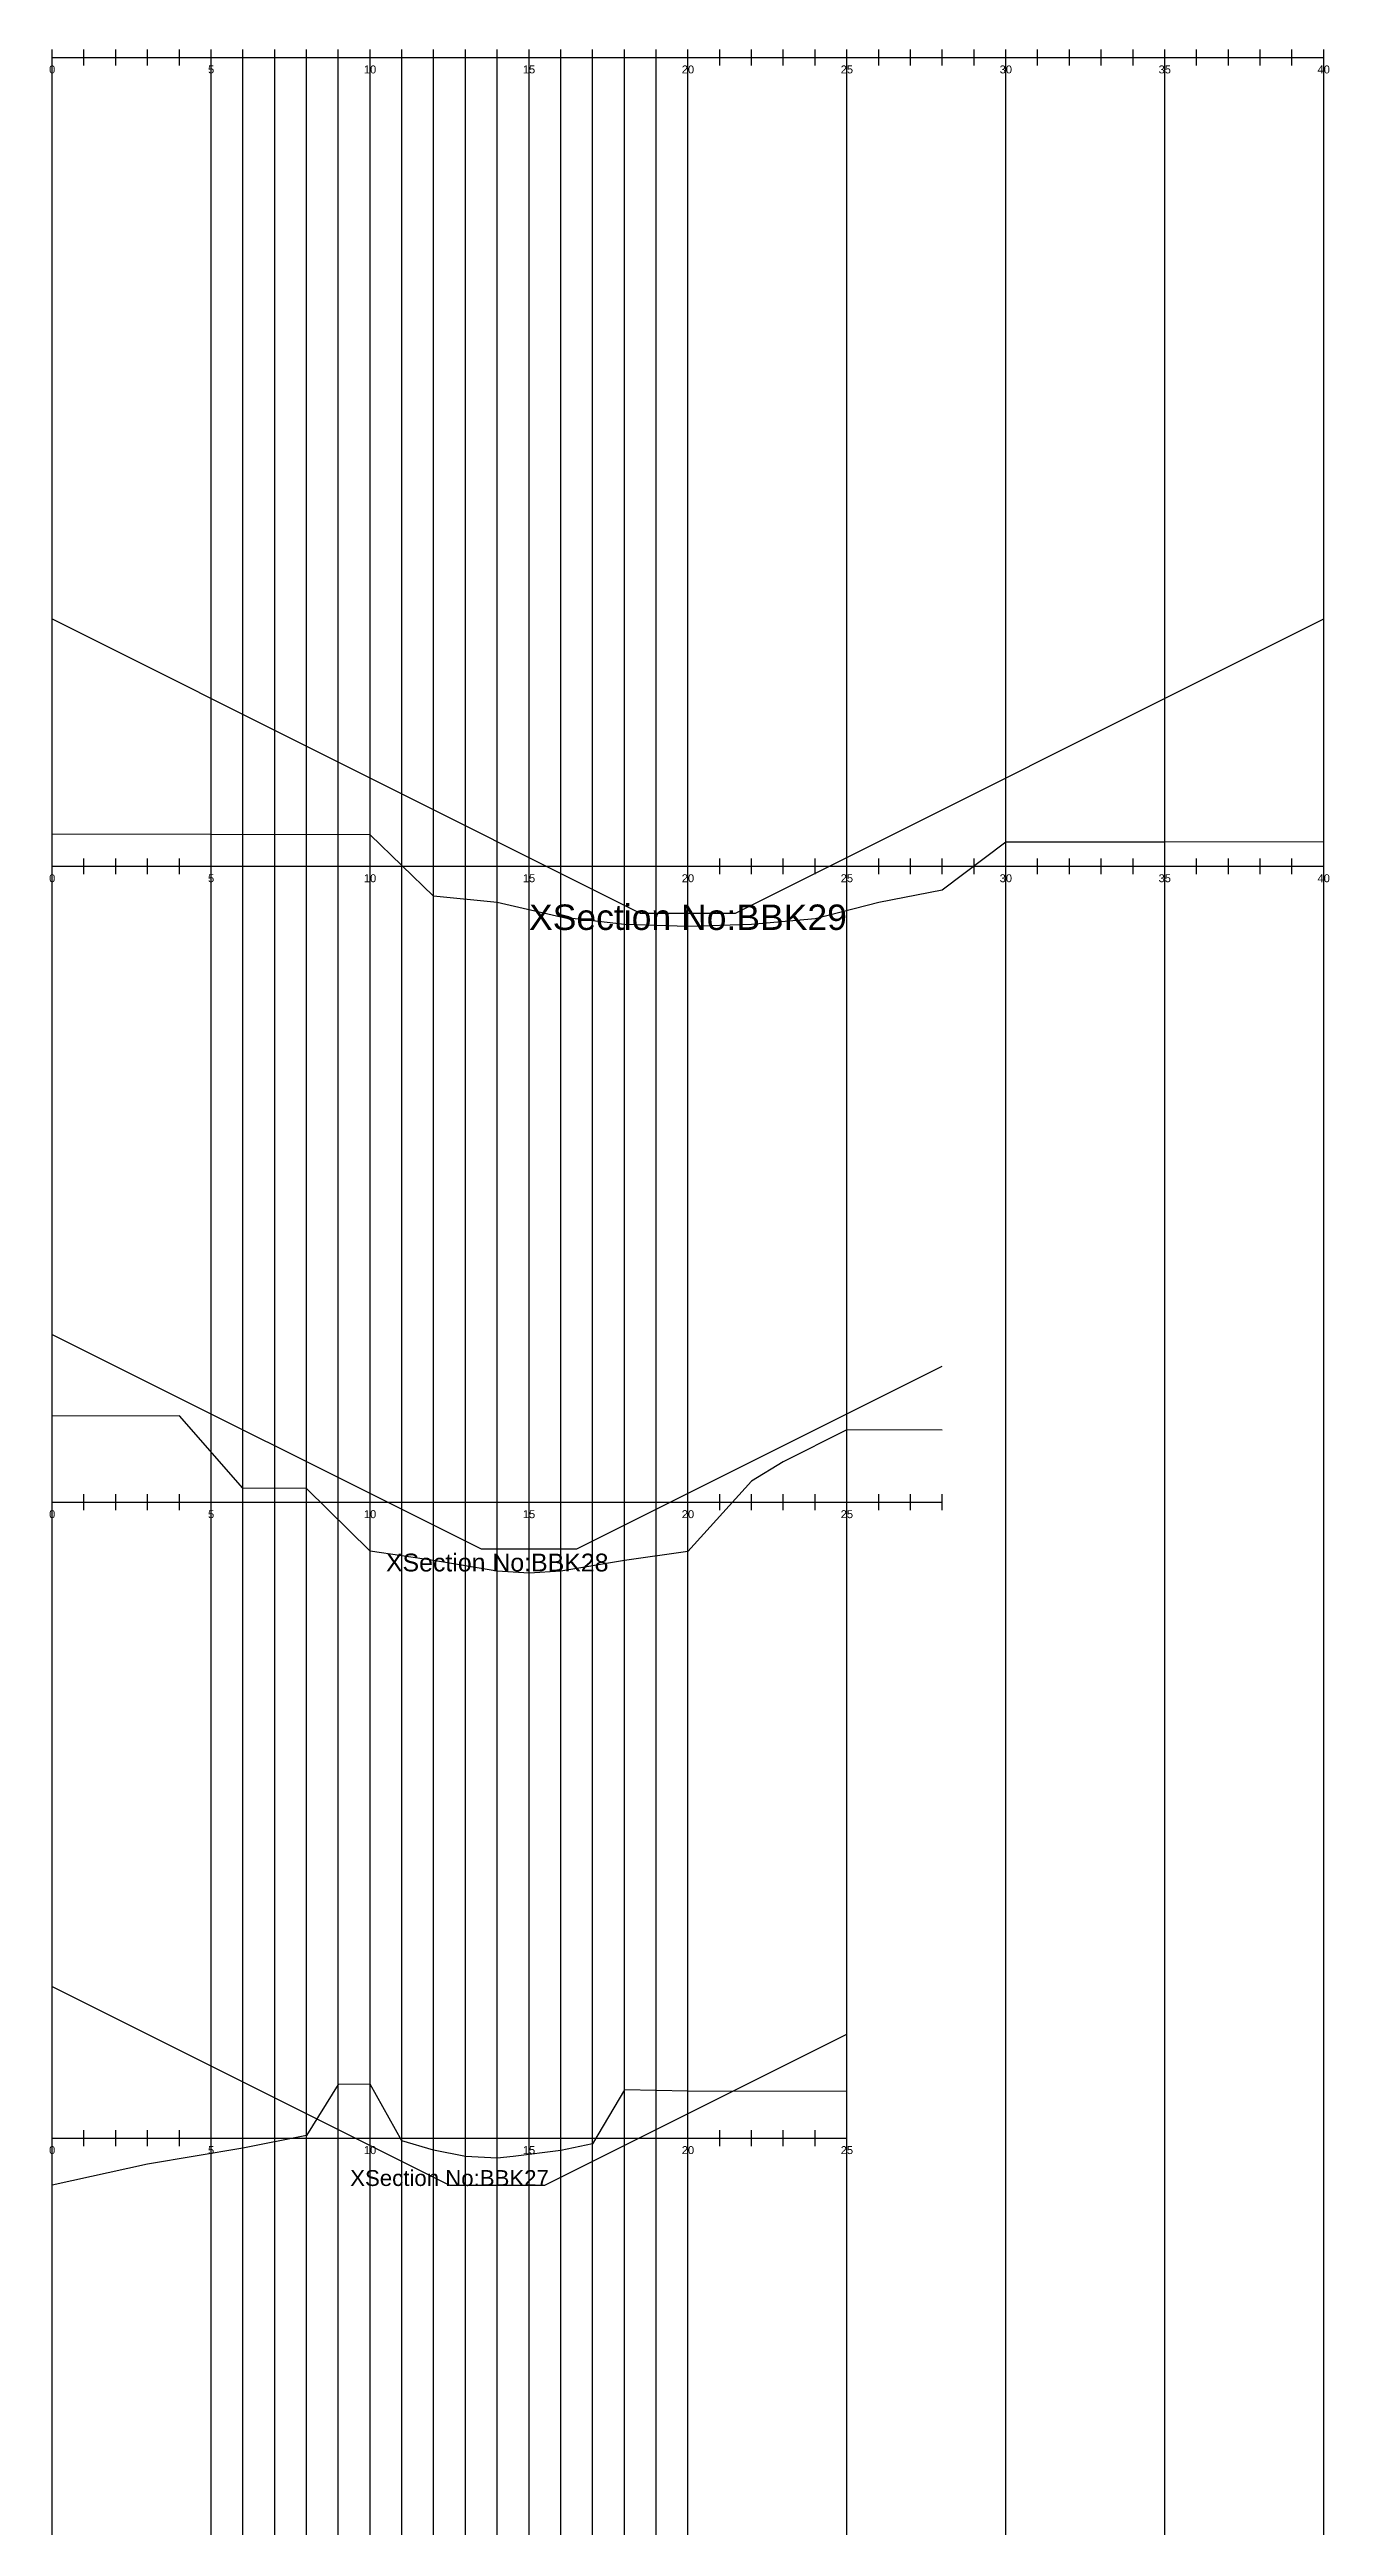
# Model space of a CAD drawing. Header units: inches. Extents: x 1000 to 1040, y -2 to 626.
# Drawn here: x 999.9 to 1040.2, y 547.8 to 625.7 of the extents above; entities that cross this region are included whole.
import ezdxf

# ---------------------------------------------------------------- set-up
doc = ezdxf.new("R2010")
doc.units = ezdxf.units.IN
doc.header["$MEASUREMENT"] = 0
doc.styles.get("Standard").update_dxf_attribs({"font": 'arial.ttf'})

msp = doc.modelspace()

# ---------------------------------------------------------------- linework, layer by layer
for p, q in [((1000, -1.772), (1000, 625.437)), ((1005, -1.772), (1005, 625.437)), ((1006, -1.772), (1006, 625.437)), ((1007, -1.772), (1007, 625.437)), ((1008, -1.772), (1008, 625.437)), ((1009, -1.772), (1009, 625.437)), ((1010, -1.772), (1010, 625.437)), ((1011, -1.772), (1011, 625.437)), ((1012, -1.772), (1012, 625.437)), ((1013, -1.772), (1013, 625.437)), ((1014, -1.772), (1014, 625.437)), ((1015, -1.772), (1015, 625.437)), ((1016, -1.772), (1016, 625.437)), ((1017, -1.772), (1017, 625.437)), ((1018, -1.772), (1018, 625.437)), ((1019, -1.772), (1019, 625.437)), ((1020, -1.772), (1020, 625.437)), ((1025, -1.772), (1025, 625.437)), ((1030, -1.772), (1030, 625.437)), ((1035, -1.772), (1035, 625.437)), ((1040, -1.772), (1040, 625.437))]:
    msp.add_line(p, q)
for points in [[(1000, 625.187), (1000, 625.687)], [(1001, 625.187), (1001, 625.687)], [(1002, 625.187), (1002, 625.687)], [(1003, 625.187), (1003, 625.687)], [(1004, 625.187), (1004, 625.687)], [(1005, 625.187), (1005, 625.687)], [(1006, 625.187), (1006, 625.687)], [(1007, 625.187), (1007, 625.687)], [(1008, 625.187), (1008, 625.687)], [(1009, 625.187), (1009, 625.687)], [(1010, 625.187), (1010, 625.687)], [(1011, 625.187), (1011, 625.687)], [(1012, 625.187), (1012, 625.687)], [(1013, 625.187), (1013, 625.687)], [(1014, 625.187), (1014, 625.687)], [(1015, 625.187), (1015, 625.687)], [(1016, 625.187), (1016, 625.687)], [(1017, 625.187), (1017, 625.687)], [(1018, 625.187), (1018, 625.687)], [(1019, 625.187), (1019, 625.687)], [(1020, 625.187), (1020, 625.687)], [(1021, 625.187), (1021, 625.687)], [(1022, 625.187), (1022, 625.687)], [(1023, 625.187), (1023, 625.687)], [(1024, 625.187), (1024, 625.687)], [(1025, 625.187), (1025, 625.687)], [(1026, 625.187), (1026, 625.687)], [(1027, 625.187), (1027, 625.687)], [(1028, 625.187), (1028, 625.687)], [(1029, 625.187), (1029, 625.687)], [(1030, 625.187), (1030, 625.687)], [(1031, 625.187), (1031, 625.687)], [(1032, 625.187), (1032, 625.687)], [(1033, 625.187), (1033, 625.687)], [(1034, 625.187), (1034, 625.687)], [(1035, 625.187), (1035, 625.687)], [(1036, 625.187), (1036, 625.687)], [(1037, 625.187), (1037, 625.687)], [(1038, 625.187), (1038, 625.687)], [(1039, 625.187), (1039, 625.687)], [(1040, 625.187), (1040, 625.687)], [(1000, 625.437), (1040, 625.437)], [(1000, 607.78), (1018.5, 598.53), (1020, 598.53), (1021.5, 598.53), (1040, 607.78)], [(1040, 600.769), (1035, 600.764), (1030, 600.759), (1028, 599.249), (1026, 598.859), (1024, 598.349), (1022, 598.169), (1020, 598.109), (1018, 598.168), (1016, 598.398), (1014, 598.859), (1012, 599.059), (1010, 600.993), (1005, 601.004), (1000, 601.009)], [(1000, 599.75), (1000, 600.25)], [(1000, 599.75), (1000, 600.25)], [(1000, 600), (1040, 600)], [(1000, 600), (1040, 600)], [(1001, 599.75), (1001, 600.25)], [(1001, 599.75), (1001, 600.25)], [(1002, 599.75), (1002, 600.25)], [(1002, 599.75), (1002, 600.25)], [(1003, 599.75), (1003, 600.25)], [(1003, 599.75), (1003, 600.25)], [(1004, 599.75), (1004, 600.25)], [(1004, 599.75), (1004, 600.25)], [(1005, 599.75), (1005, 600.25)], [(1005, 599.75), (1005, 600.25)], [(1006, 599.75), (1006, 600.25)], [(1006, 599.75), (1006, 600.25)], [(1007, 599.75), (1007, 600.25)], [(1007, 599.75), (1007, 600.25)], [(1008, 599.75), (1008, 600.25)], [(1008, 599.75), (1008, 600.25)], [(1009, 599.75), (1009, 600.25)], [(1009, 599.75), (1009, 600.25)], [(1010, 599.75), (1010, 600.25)], [(1010, 599.75), (1010, 600.25)], [(1011, 599.75), (1011, 600.25)], [(1011, 599.75), (1011, 600.25)], [(1012, 599.75), (1012, 600.25)], [(1012, 599.75), (1012, 600.25)], [(1013, 599.75), (1013, 600.25)], [(1013, 599.75), (1013, 600.25)], [(1014, 599.75), (1014, 600.25)], [(1014, 599.75), (1014, 600.25)], [(1015, 599.75), (1015, 600.25)], [(1015, 599.75), (1015, 600.25)], [(1016, 599.75), (1016, 600.25)], [(1016, 599.75), (1016, 600.25)], [(1017, 599.75), (1017, 600.25)], [(1017, 599.75), (1017, 600.25)], [(1018, 599.75), (1018, 600.25)], [(1018, 599.75), (1018, 600.25)], [(1019, 599.75), (1019, 600.25)], [(1019, 599.75), (1019, 600.25)], [(1020, 599.75), (1020, 600.25)], [(1020, 599.75), (1020, 600.25)], [(1021, 599.75), (1021, 600.25)], [(1021, 599.75), (1021, 600.25)], [(1022, 599.75), (1022, 600.25)], [(1022, 599.75), (1022, 600.25)], [(1023, 599.75), (1023, 600.25)], [(1023, 599.75), (1023, 600.25)], [(1024, 599.75), (1024, 600.25)], [(1024, 599.75), (1024, 600.25)], [(1025, 599.75), (1025, 600.25)], [(1025, 599.75), (1025, 600.25)], [(1026, 599.75), (1026, 600.25)], [(1026, 599.75), (1026, 600.25)], [(1027, 599.75), (1027, 600.25)], [(1027, 599.75), (1027, 600.25)], [(1028, 599.75), (1028, 600.25)], [(1028, 599.75), (1028, 600.25)], [(1029, 599.75), (1029, 600.25)], [(1029, 599.75), (1029, 600.25)], [(1030, 599.75), (1030, 600.25)], [(1030, 599.75), (1030, 600.25)], [(1031, 599.75), (1031, 600.25)], [(1031, 599.75), (1031, 600.25)], [(1032, 599.75), (1032, 600.25)], [(1032, 599.75), (1032, 600.25)], [(1033, 599.75), (1033, 600.25)], [(1033, 599.75), (1033, 600.25)], [(1034, 599.75), (1034, 600.25)], [(1034, 599.75), (1034, 600.25)], [(1035, 599.75), (1035, 600.25)], [(1035, 599.75), (1035, 600.25)], [(1036, 599.75), (1036, 600.25)], [(1036, 599.75), (1036, 600.25)], [(1037, 599.75), (1037, 600.25)], [(1037, 599.75), (1037, 600.25)], [(1038, 599.75), (1038, 600.25)], [(1038, 599.75), (1038, 600.25)], [(1039, 599.75), (1039, 600.25)], [(1039, 599.75), (1039, 600.25)], [(1040, 599.75), (1040, 600.25)], [(1040, 599.75), (1040, 600.25)], [(1000, 585.28), (1013.5, 578.53), (1015, 578.53), (1016.5, 578.53), (1028, 584.28)], [(1028, 582.27), (1025, 582.275), (1023, 581.27), (1022, 580.664), (1020, 578.45), (1018, 578.163), (1016, 577.833), (1015, 577.765), (1014, 577.835), (1012, 578.164), (1010, 578.46), (1008, 580.435), (1006, 580.445), (1004, 582.715), (1000, 582.71)], [(1000, 579.75), (1000, 580.25)], [(1000, 579.75), (1000, 580.25)], [(1000, 580), (1028, 580)], [(1000, 580), (1028, 580)], [(1001, 579.75), (1001, 580.25)], [(1001, 579.75), (1001, 580.25)], [(1002, 579.75), (1002, 580.25)], [(1002, 579.75), (1002, 580.25)], [(1003, 579.75), (1003, 580.25)], [(1003, 579.75), (1003, 580.25)], [(1004, 579.75), (1004, 580.25)], [(1004, 579.75), (1004, 580.25)], [(1005, 579.75), (1005, 580.25)], [(1005, 579.75), (1005, 580.25)], [(1006, 579.75), (1006, 580.25)], [(1006, 579.75), (1006, 580.25)], [(1007, 579.75), (1007, 580.25)], [(1007, 579.75), (1007, 580.25)], [(1008, 579.75), (1008, 580.25)], [(1008, 579.75), (1008, 580.25)], [(1009, 579.75), (1009, 580.25)], [(1009, 579.75), (1009, 580.25)], [(1010, 579.75), (1010, 580.25)], [(1010, 579.75), (1010, 580.25)], [(1011, 579.75), (1011, 580.25)], [(1011, 579.75), (1011, 580.25)], [(1012, 579.75), (1012, 580.25)], [(1012, 579.75), (1012, 580.25)], [(1013, 579.75), (1013, 580.25)], [(1013, 579.75), (1013, 580.25)], [(1014, 579.75), (1014, 580.25)], [(1014, 579.75), (1014, 580.25)], [(1015, 579.75), (1015, 580.25)], [(1015, 579.75), (1015, 580.25)], [(1016, 579.75), (1016, 580.25)], [(1016, 579.75), (1016, 580.25)], [(1017, 579.75), (1017, 580.25)], [(1017, 579.75), (1017, 580.25)], [(1018, 579.75), (1018, 580.25)], [(1018, 579.75), (1018, 580.25)], [(1019, 579.75), (1019, 580.25)], [(1019, 579.75), (1019, 580.25)], [(1020, 579.75), (1020, 580.25)], [(1020, 579.75), (1020, 580.25)], [(1021, 579.75), (1021, 580.25)], [(1021, 579.75), (1021, 580.25)], [(1022, 579.75), (1022, 580.25)], [(1022, 579.75), (1022, 580.25)], [(1023, 579.75), (1023, 580.25)], [(1023, 579.75), (1023, 580.25)], [(1024, 579.75), (1024, 580.25)], [(1024, 579.75), (1024, 580.25)], [(1025, 579.75), (1025, 580.25)], [(1025, 579.75), (1025, 580.25)], [(1026, 579.75), (1026, 580.25)], [(1026, 579.75), (1026, 580.25)], [(1027, 579.75), (1027, 580.25)], [(1027, 579.75), (1027, 580.25)], [(1028, 579.75), (1028, 580.25)], [(1028, 579.75), (1028, 580.25)], [(1000, 564.77), (1012.5, 558.52), (1014, 558.52), (1015.5, 558.52), (1025, 563.27)], [(1025, 561.472), (1020, 561.482), (1018, 561.521), (1017, 559.827), (1016, 559.617), (1014.5, 559.427), (1014, 559.372), (1013, 559.426), (1012, 559.621), (1011, 559.916), (1010, 561.697), (1009, 561.692), (1008, 560.082), (1006, 559.682), (1003, 559.182), (1000, 558.521)], [(1000, 559.75), (1000, 560.25)], [(1000, 559.75), (1000, 560.25)], [(1001, 559.75), (1001, 560.25)], [(1001, 559.75), (1001, 560.25)], [(1002, 559.75), (1002, 560.25)], [(1002, 559.75), (1002, 560.25)], [(1003, 559.75), (1003, 560.25)], [(1003, 559.75), (1003, 560.25)], [(1004, 559.75), (1004, 560.25)], [(1004, 559.75), (1004, 560.25)], [(1005, 559.75), (1005, 560.25)], [(1005, 559.75), (1005, 560.25)], [(1006, 559.75), (1006, 560.25)], [(1006, 559.75), (1006, 560.25)], [(1007, 559.75), (1007, 560.25)], [(1007, 559.75), (1007, 560.25)], [(1008, 559.75), (1008, 560.25)], [(1008, 559.75), (1008, 560.25)], [(1009, 559.75), (1009, 560.25)], [(1009, 559.75), (1009, 560.25)], [(1010, 559.75), (1010, 560.25)], [(1010, 559.75), (1010, 560.25)], [(1011, 559.75), (1011, 560.25)], [(1011, 559.75), (1011, 560.25)], [(1012, 559.75), (1012, 560.25)], [(1012, 559.75), (1012, 560.25)], [(1013, 559.75), (1013, 560.25)], [(1013, 559.75), (1013, 560.25)], [(1014, 559.75), (1014, 560.25)], [(1014, 559.75), (1014, 560.25)], [(1015, 559.75), (1015, 560.25)], [(1015, 559.75), (1015, 560.25)], [(1016, 559.75), (1016, 560.25)], [(1016, 559.75), (1016, 560.25)], [(1017, 559.75), (1017, 560.25)], [(1017, 559.75), (1017, 560.25)], [(1018, 559.75), (1018, 560.25)], [(1018, 559.75), (1018, 560.25)], [(1019, 559.75), (1019, 560.25)], [(1019, 559.75), (1019, 560.25)], [(1020, 559.75), (1020, 560.25)], [(1020, 559.75), (1020, 560.25)], [(1021, 559.75), (1021, 560.25)], [(1021, 559.75), (1021, 560.25)], [(1022, 559.75), (1022, 560.25)], [(1022, 559.75), (1022, 560.25)], [(1023, 559.75), (1023, 560.25)], [(1023, 559.75), (1023, 560.25)], [(1024, 559.75), (1024, 560.25)], [(1024, 559.75), (1024, 560.25)], [(1025, 559.75), (1025, 560.25)], [(1025, 559.75), (1025, 560.25)], [(1000, 560), (1025, 560)], [(1000, 560), (1025, 560)]]:
    msp.add_lwpolyline(points)

# ---------------------------------------------------------------- texts
for s, insert, char_height, attachment_point in [('0', (1000, 625.187), 0.25, 2), ('5', (1005, 625.187), 0.25, 2), ('10', (1010, 625.187), 0.25, 2), ('15', (1015, 625.187), 0.25, 2), ('20', (1020, 625.187), 0.25, 2), ('25', (1025, 625.187), 0.25, 2), ('30', (1030, 625.187), 0.25, 2), ('35', (1035, 625.187), 0.25, 2), ('40', (1040, 625.187), 0.25, 2), ('0', (1000, 599.75), 0.25, 2), ('0', (1000, 599.75), 0.25, 2), ('5', (1005, 599.75), 0.25, 2), ('5', (1005, 599.75), 0.25, 2), ('10', (1010, 599.75), 0.25, 2), ('10', (1010, 599.75), 0.25, 2), ('15', (1015, 599.75), 0.25, 2), ('15', (1015, 599.75), 0.25, 2), ('20', (1020, 599.75), 0.25, 2), ('20', (1020, 599.75), 0.25, 2), ('25', (1025, 599.75), 0.25, 2), ('25', (1025, 599.75), 0.25, 2), ('30', (1030, 599.75), 0.25, 2), ('30', (1030, 599.75), 0.25, 2), ('35', (1035, 599.75), 0.25, 2), ('35', (1035, 599.75), 0.25, 2), ('40', (1040, 599.75), 0.25, 2), ('40', (1040, 599.75), 0.25, 2), ('XSection No:BBK29', (1020, 598.393), 0.8, 5), ('0', (1000, 579.75), 0.25, 2), ('0', (1000, 579.75), 0.25, 2), ('5', (1005, 579.75), 0.25, 2), ('5', (1005, 579.75), 0.25, 2), ('10', (1010, 579.75), 0.25, 2), ('10', (1010, 579.75), 0.25, 2), ('15', (1015, 579.75), 0.25, 2), ('15', (1015, 579.75), 0.25, 2), ('20', (1020, 579.75), 0.25, 2), ('20', (1020, 579.75), 0.25, 2), ('25', (1025, 579.75), 0.25, 2), ('25', (1025, 579.75), 0.25, 2), ('XSection No:BBK28', (1014, 578.1), 0.56, 5), ('0', (1000, 559.75), 0.25, 2), ('0', (1000, 559.75), 0.25, 2), ('5', (1005, 559.75), 0.25, 2), ('5', (1005, 559.75), 0.25, 2), ('10', (1010, 559.75), 0.25, 2), ('10', (1010, 559.75), 0.25, 2), ('15', (1015, 559.75), 0.25, 2), ('15', (1015, 559.75), 0.25, 2), ('20', (1020, 559.75), 0.25, 2), ('20', (1020, 559.75), 0.25, 2), ('25', (1025, 559.75), 0.25, 2), ('25', (1025, 559.75), 0.25, 2), ('XSection No:BBK27', (1012.5, 558.743), 0.5, 5)]:
    msp.add_mtext(s, dxfattribs=dict(insert=insert, char_height=char_height, attachment_point=attachment_point))

doc.saveas('drawing.dxf')
